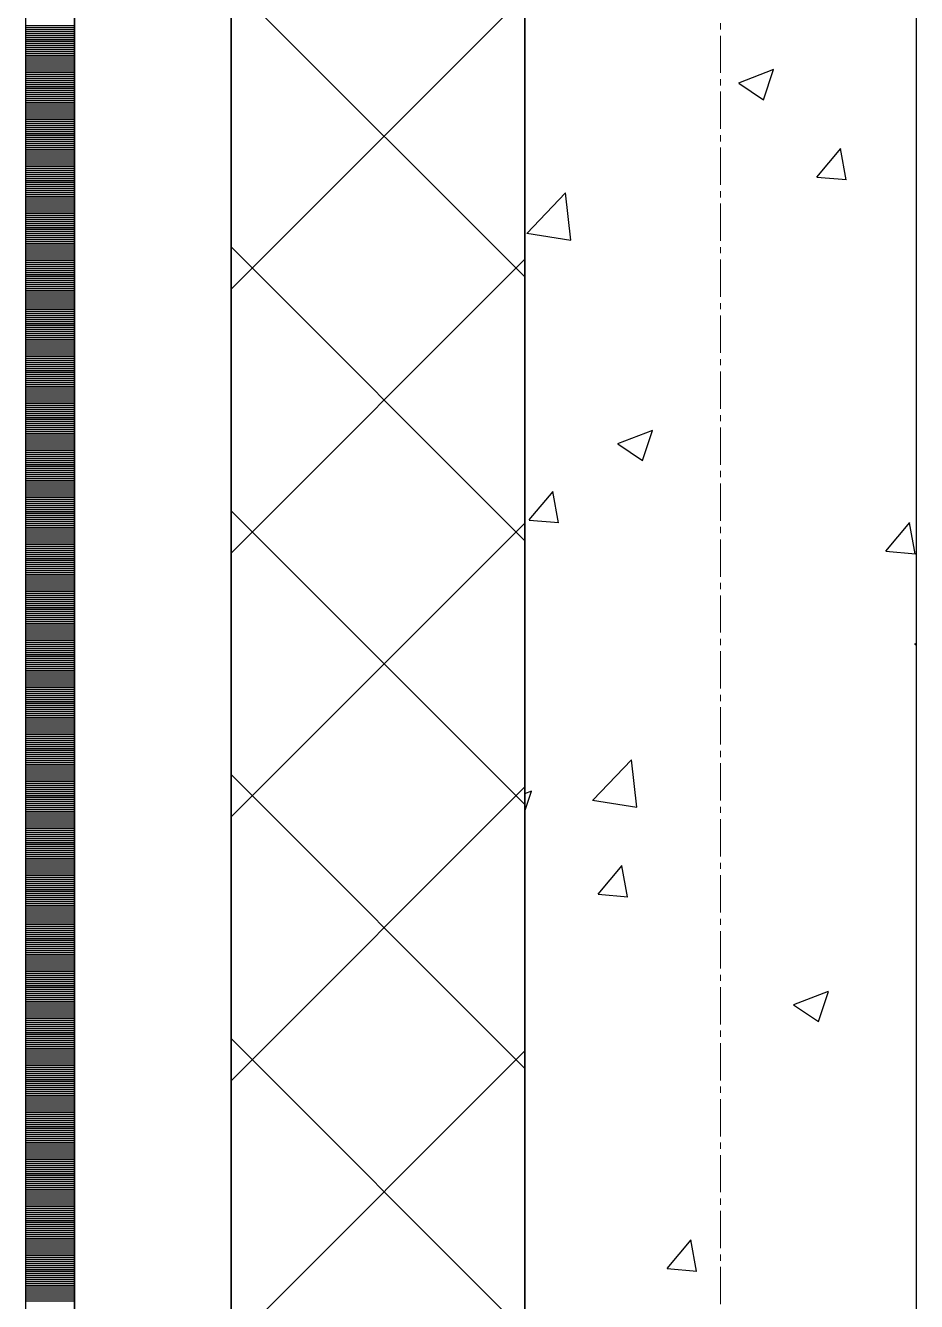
# Model space of a CAD drawing. Header units: millimetres. Extents: x -231292 to 573618, y -153144 to 564035.
# Drawn here: x 8548 to 9003, y 191871 to 192522 of the extents above; entities that cross this region are included whole.
import ezdxf

# ---------------------------------------------------------------- set-up
doc = ezdxf.new("R2010")
doc.units = ezdxf.units.MM
doc.linetypes.add('CENTER2', pattern=[28.575, 19.05, -3.175, 3.175, -3.175])
doc.layers.get('0').update_dxf_attribs({"color": 250})
for name, color, linetype, lineweight in [('АР_Стены ПЕНОблок', 250, 'Continuous', 20), ('АР_Тонкая', 250, 'Continuous', 5), ('АР_Утеплитель', 250, 'Continuous', 0), ('АР_Штриховка', 250, 'Continuous', 0), ('РД_Оси_100', 250, 'Continuous', 0)]:
    doc.layers.add(name, color=color, linetype=linetype, lineweight=lineweight)

# ---------------------------------------------------------------- blocks, each defined once
blk = doc.blocks.new('оси_рен')
at = {"layer": 'РД_Оси_100', "color": 251, "linetype": 'CENTER2', "true_color": 0x636466}
blk.add_line((1195652.916, 135558.25), (1195652.916, 223268.25), dxfattribs=at)

msp = doc.modelspace()

# ---------------------------------------------------------------- linework, layer by layer
at = {"layer": 'АР_Стены ПЕНОблок', "color": 18, "linetype": 'Continuous', "lineweight": 25, "true_color": 0x000000}
for p, q in [((8803.243, 263866.253), (8803.243, 187666.253)), ((9003.243, 187666.253), (9003.243, 263866.253))]:
    msp.add_line(p, q, dxfattribs=at)
at = {"layer": 'АР_Тонкая', "color": 18, "linetype": 'Continuous', "lineweight": 25, "true_color": 0x000000}
for p, q in [((8548.243, 263866.253), (8548.243, 187666.253)), ((8573.243, 263866.253), (8573.243, 187666.253)), ((8573.243, 187666.253), (8573.243, 263866.253)), ((8653.243, 187666.253), (8653.243, 263866.253))]:
    msp.add_line(p, q, dxfattribs=at)
at = {"layer": 'АР_Утеплитель', "color": 18, "linetype": 'Continuous', "lineweight": 25, "true_color": 0x000000}
for p, q in [((8653.243, 263866.253), (8653.243, 187666.253)), ((8803.243, 187666.253), (8803.243, 263866.253))]:
    msp.add_line(p, q, dxfattribs=at)
at = {"layer": 'АР_Штриховка', "color": 18, "linetype": 'Continuous', "lineweight": 25, "true_color": 0x000000}
for p, q in [((8803.243, 192393.699), (8653.243, 192543.699)), ((8653.243, 192387.412), (8803.243, 192537.412)), ((8548.243, 192522.002), (8573.243, 192522.002)), ((8548.243, 192521.002), (8573.243, 192521.002)), ((8548.243, 192520.002), (8573.243, 192520.002)), ((8548.243, 192519.002), (8573.243, 192519.002)), ((8548.243, 192518.002), (8573.243, 192518.002)), ((8548.243, 192517.002), (8573.243, 192517.002)), ((8548.243, 192516.002), (8573.243, 192516.002)), ((8548.243, 192515.002), (8573.243, 192515.002)), ((8548.243, 192514.002), (8573.243, 192514.002)), ((8548.243, 192513.002), (8573.243, 192513.002)), ((8548.243, 192512.002), (8573.243, 192512.002)), ((8548.243, 192511.002), (8573.243, 192511.002)), ((8548.243, 192510.002), (8573.243, 192510.002)), ((8548.243, 192509.002), (8573.243, 192509.002)), ((8548.243, 192508.002), (8573.243, 192508.002)), ((8548.243, 192507.002), (8573.243, 192507.002)), ((8548.243, 192506.002), (8573.243, 192506.002)), ((8548.243, 192505.002), (8573.243, 192505.002)), ((8548.243, 192504.002), (8573.243, 192504.002)), ((8548.243, 192503.002), (8573.243, 192503.002)), ((8548.243, 192502.002), (8573.243, 192502.002)), ((8548.243, 192501.002), (8573.243, 192501.002)), ((8548.243, 192500.002), (8573.243, 192500.002)), ((8548.243, 192499.002), (8573.243, 192499.002)), ((8548.243, 192498.002), (8573.243, 192498.002)), ((8548.243, 192497.002), (8573.243, 192497.002)), ((8548.243, 192496.002), (8573.243, 192496.002)), ((8912.578, 192492.876), (8930.363, 192499.703)), ((8925.137, 192484.172), (8930.287, 192499.521)), ((8548.243, 192495.002), (8573.243, 192495.002)), ((8548.243, 192494.002), (8573.243, 192494.002)), ((8548.243, 192493.002), (8573.243, 192493.002)), ((8548.243, 192492.002), (8573.243, 192492.002)), ((8548.243, 192491.002), (8573.243, 192491.002)), ((8548.243, 192490.002), (8573.243, 192490.002)), ((8912.497, 192492.696), (8925.131, 192484.173)), ((8548.243, 192489.002), (8573.243, 192489.002)), ((8548.243, 192488.002), (8573.243, 192488.002)), ((8548.243, 192487.002), (8573.243, 192487.002)), ((8548.243, 192486.002), (8573.243, 192486.002)), ((8548.243, 192485.002), (8573.243, 192485.002)), ((8548.243, 192484.002), (8573.243, 192484.002)), ((8548.243, 192483.002), (8573.243, 192483.002)), ((8548.243, 192482.002), (8573.243, 192482.002)), ((8548.243, 192481.002), (8573.243, 192481.002)), ((8548.243, 192480.002), (8573.243, 192480.002)), ((8548.243, 192479.002), (8573.243, 192479.002)), ((8548.243, 192478.002), (8573.243, 192478.002)), ((8548.243, 192477.002), (8573.243, 192477.002)), ((8548.243, 192476.002), (8573.243, 192476.002)), ((8548.243, 192475.002), (8573.243, 192475.002)), ((8548.243, 192474.002), (8573.243, 192474.002)), ((8548.243, 192473.002), (8573.243, 192473.002)), ((8548.243, 192472.002), (8573.243, 192472.002)), ((8548.243, 192471.002), (8573.243, 192471.002)), ((8548.243, 192470.002), (8573.243, 192470.002)), ((8548.243, 192469.002), (8573.243, 192469.002)), ((8548.243, 192468.002), (8573.243, 192468.002)), ((8548.243, 192467.002), (8573.243, 192467.002)), ((8548.243, 192466.002), (8573.243, 192466.002)), ((8548.243, 192465.002), (8573.243, 192465.002)), ((8548.243, 192464.002), (8573.243, 192464.002)), ((8548.243, 192463.002), (8573.243, 192463.002)), ((8548.243, 192462.002), (8573.243, 192462.002)), ((8548.243, 192461.002), (8573.243, 192461.002)), ((8548.243, 192460.002), (8573.243, 192460.002)), ((8548.243, 192459.002), (8573.243, 192459.002)), ((8548.243, 192458.002), (8573.243, 192458.002)), ((8548.243, 192457.002), (8573.243, 192457.002)), ((8952.399, 192444.714), (8964.644, 192459.307)), ((8967.338, 192443.331), (8964.401, 192459.252)), ((8548.243, 192456.002), (8573.243, 192456.002)), ((8548.243, 192455.002), (8573.243, 192455.002)), ((8548.243, 192454.002), (8573.243, 192454.002)), ((8548.243, 192453.002), (8573.243, 192453.002)), ((8548.243, 192452.002), (8573.243, 192452.002)), ((8548.243, 192451.002), (8573.243, 192451.002)), ((8548.243, 192450.002), (8573.243, 192450.002)), ((8548.243, 192449.002), (8573.243, 192449.002)), ((8548.243, 192448.002), (8573.243, 192448.002)), ((8548.243, 192447.002), (8573.243, 192447.002)), ((8548.243, 192446.002), (8573.243, 192446.002)), ((8548.243, 192445.002), (8573.243, 192445.002)), ((8548.243, 192444.002), (8573.243, 192444.002)), ((8952.398, 192444.704), (8967.58, 192443.376)), ((8548.243, 192443.002), (8573.243, 192443.002)), ((8548.243, 192442.002), (8573.243, 192442.002)), ((8548.243, 192441.002), (8573.243, 192441.002)), ((8548.243, 192440.002), (8573.243, 192440.002)), ((8548.243, 192439.002), (8573.243, 192439.002)), ((8548.243, 192438.002), (8573.243, 192438.002)), ((8548.243, 192437.002), (8573.243, 192437.002)), ((8548.243, 192436.002), (8573.243, 192436.002)), ((8548.243, 192435.002), (8573.243, 192435.002)), ((8548.243, 192434.002), (8573.243, 192434.002)), ((8548.243, 192433.002), (8573.243, 192433.002)), ((8548.243, 192432.002), (8573.243, 192432.002)), ((8548.243, 192431.002), (8573.243, 192431.002)), ((8804.223, 192415.937), (8824.007, 192436.556)), ((8826.769, 192412.428), (8823.963, 192436.551)), ((8548.243, 192430.002), (8573.243, 192430.002)), ((8548.243, 192429.002), (8573.243, 192429.002)), ((8548.243, 192428.002), (8573.243, 192428.002)), ((8548.243, 192427.002), (8573.243, 192427.002)), ((8548.243, 192426.002), (8573.243, 192426.002)), ((8548.243, 192425.002), (8573.243, 192425.002)), ((8548.243, 192424.002), (8573.243, 192424.002)), ((8548.243, 192423.002), (8573.243, 192423.002)), ((8548.243, 192422.002), (8573.243, 192422.002)), ((8548.243, 192421.002), (8573.243, 192421.002)), ((8548.243, 192420.002), (8573.243, 192420.002)), ((8548.243, 192419.002), (8573.243, 192419.002)), ((8548.243, 192418.002), (8573.243, 192418.002)), ((8548.243, 192417.002), (8573.243, 192417.002)), ((8548.243, 192416.002), (8573.243, 192416.002)), ((8548.243, 192415.002), (8573.243, 192415.002)), ((8548.243, 192414.002), (8573.243, 192414.002)), ((8548.243, 192413.002), (8573.243, 192413.002)), ((8548.243, 192412.002), (8573.243, 192412.002)), ((8804.191, 192416.005), (8826.781, 192412.502)), ((8548.243, 192411.002), (8573.243, 192411.002)), ((8548.243, 192410.002), (8573.243, 192410.002)), ((8548.243, 192409.002), (8573.243, 192409.002)), ((8548.243, 192408.002), (8573.243, 192408.002)), ((8548.243, 192407.002), (8573.243, 192407.002)), ((8548.243, 192406.002), (8573.243, 192406.002)), ((8548.243, 192405.002), (8573.243, 192405.002)), ((8803.243, 192258.995), (8653.243, 192408.995)), ((8548.243, 192404.002), (8573.243, 192404.002)), ((8548.243, 192403.002), (8573.243, 192403.002)), ((8548.243, 192402.002), (8573.243, 192402.002)), ((8548.243, 192401.002), (8573.243, 192401.002)), ((8548.243, 192400.002), (8573.243, 192400.002)), ((8548.243, 192399.002), (8573.243, 192399.002)), ((8653.243, 192252.708), (8803.243, 192402.708)), ((8548.243, 192398.002), (8573.243, 192398.002)), ((8548.243, 192397.002), (8573.243, 192397.002)), ((8548.243, 192396.002), (8573.243, 192396.002)), ((8548.243, 192395.002), (8573.243, 192395.002)), ((8548.243, 192394.002), (8573.243, 192394.002)), ((8548.243, 192393.002), (8573.243, 192393.002)), ((8548.243, 192392.002), (8573.243, 192392.002)), ((8548.243, 192391.002), (8573.243, 192391.002)), ((8548.243, 192390.002), (8573.243, 192390.002)), ((8548.243, 192389.002), (8573.243, 192389.002)), ((8548.243, 192388.002), (8573.243, 192388.002)), ((8548.243, 192387.002), (8573.243, 192387.002)), ((8548.243, 192386.002), (8573.243, 192386.002)), ((8548.243, 192385.002), (8573.243, 192385.002)), ((8548.243, 192384.002), (8573.243, 192384.002)), ((8548.243, 192383.002), (8573.243, 192383.002)), ((8548.243, 192382.002), (8573.243, 192382.002)), ((8548.243, 192381.002), (8573.243, 192381.002)), ((8548.243, 192380.002), (8573.243, 192380.002)), ((8548.243, 192379.002), (8573.243, 192379.002)), ((8548.243, 192378.002), (8573.243, 192378.002)), ((8548.243, 192377.002), (8573.243, 192377.002)), ((8548.243, 192376.002), (8573.243, 192376.002)), ((8548.243, 192375.002), (8573.243, 192375.002)), ((8548.243, 192374.002), (8573.243, 192374.002)), ((8548.243, 192373.002), (8573.243, 192373.002)), ((8548.243, 192372.002), (8573.243, 192372.002)), ((8548.243, 192371.002), (8573.243, 192371.002)), ((8548.243, 192370.002), (8573.243, 192370.002)), ((8548.243, 192369.002), (8573.243, 192369.002)), ((8548.243, 192368.002), (8573.243, 192368.002)), ((8548.243, 192367.002), (8573.243, 192367.002)), ((8548.243, 192366.002), (8573.243, 192366.002)), ((8548.243, 192365.002), (8573.243, 192365.002)), ((8548.243, 192364.002), (8573.243, 192364.002)), ((8548.243, 192363.002), (8573.243, 192363.002)), ((8548.243, 192362.002), (8573.243, 192362.002)), ((8548.243, 192361.002), (8573.243, 192361.002)), ((8548.243, 192360.002), (8573.243, 192360.002)), ((8548.243, 192359.002), (8573.243, 192359.002)), ((8548.243, 192358.002), (8573.243, 192358.002)), ((8548.243, 192357.002), (8573.243, 192357.002)), ((8548.243, 192356.002), (8573.243, 192356.002)), ((8548.243, 192355.002), (8573.243, 192355.002)), ((8548.243, 192354.002), (8573.243, 192354.002)), ((8548.243, 192353.002), (8573.243, 192353.002)), ((8548.243, 192352.002), (8573.243, 192352.002)), ((8548.243, 192351.002), (8573.243, 192351.002)), ((8548.243, 192350.002), (8573.243, 192350.002)), ((8548.243, 192349.002), (8573.243, 192349.002)), ((8548.243, 192348.002), (8573.243, 192348.002)), ((8548.243, 192347.002), (8573.243, 192347.002)), ((8548.243, 192346.002), (8573.243, 192346.002)), ((8548.243, 192345.002), (8573.243, 192345.002)), ((8548.243, 192344.002), (8573.243, 192344.002)), ((8548.243, 192343.002), (8573.243, 192343.002)), ((8548.243, 192342.002), (8573.243, 192342.002)), ((8548.243, 192341.002), (8573.243, 192341.002)), ((8548.243, 192340.002), (8573.243, 192340.002)), ((8548.243, 192339.002), (8573.243, 192339.002)), ((8548.243, 192338.002), (8573.243, 192338.002)), ((8548.243, 192337.002), (8573.243, 192337.002)), ((8548.243, 192336.002), (8573.243, 192336.002)), ((8548.243, 192335.002), (8573.243, 192335.002)), ((8548.243, 192334.002), (8573.243, 192334.002)), ((8548.243, 192333.002), (8573.243, 192333.002)), ((8548.243, 192332.002), (8573.243, 192332.002)), ((8548.243, 192331.002), (8573.243, 192331.002)), ((8548.243, 192330.002), (8573.243, 192330.002)), ((8548.243, 192329.002), (8573.243, 192329.002)), ((8548.243, 192328.002), (8573.243, 192328.002)), ((8548.243, 192327.002), (8573.243, 192327.002)), ((8548.243, 192326.002), (8573.243, 192326.002)), ((8548.243, 192325.002), (8573.243, 192325.002)), ((8548.243, 192324.002), (8573.243, 192324.002)), ((8548.243, 192323.002), (8573.243, 192323.002)), ((8548.243, 192322.002), (8573.243, 192322.002)), ((8548.243, 192321.002), (8573.243, 192321.002)), ((8548.243, 192320.002), (8573.243, 192320.002)), ((8548.243, 192319.002), (8573.243, 192319.002)), ((8548.243, 192318.002), (8573.243, 192318.002)), ((8548.243, 192317.002), (8573.243, 192317.002)), ((8548.243, 192316.002), (8573.243, 192316.002)), ((8548.243, 192315.002), (8573.243, 192315.002)), ((8548.243, 192314.002), (8573.243, 192314.002)), ((8850.776, 192308.687), (8868.561, 192315.514)), ((8863.335, 192299.984), (8868.485, 192315.333)), ((8548.243, 192313.002), (8573.243, 192313.002)), ((8548.243, 192312.002), (8573.243, 192312.002)), ((8548.243, 192311.002), (8573.243, 192311.002)), ((8548.243, 192310.002), (8573.243, 192310.002)), ((8548.243, 192309.002), (8573.243, 192309.002)), ((8548.243, 192308.002), (8573.243, 192308.002)), ((8548.243, 192307.002), (8573.243, 192307.002)), ((8850.695, 192308.508), (8863.329, 192299.985)), ((8548.243, 192306.002), (8573.243, 192306.002)), ((8548.243, 192305.002), (8573.243, 192305.002)), ((8548.243, 192304.002), (8573.243, 192304.002)), ((8548.243, 192303.002), (8573.243, 192303.002)), ((8548.243, 192302.002), (8573.243, 192302.002)), ((8548.243, 192301.002), (8573.243, 192301.002)), ((8548.243, 192300.002), (8573.243, 192300.002)), ((8548.243, 192299.002), (8573.243, 192299.002)), ((8548.243, 192298.002), (8573.243, 192298.002)), ((8548.243, 192297.002), (8573.243, 192297.002)), ((8548.243, 192296.002), (8573.243, 192296.002)), ((8548.243, 192295.002), (8573.243, 192295.002)), ((8548.243, 192294.002), (8573.243, 192294.002)), ((8548.243, 192293.002), (8573.243, 192293.002)), ((8548.243, 192292.002), (8573.243, 192292.002)), ((8548.243, 192291.002), (8573.243, 192291.002)), ((8548.243, 192290.002), (8573.243, 192290.002)), ((8548.243, 192289.002), (8573.243, 192289.002)), ((8548.243, 192288.002), (8573.243, 192288.002)), ((8548.243, 192287.002), (8573.243, 192287.002)), ((8548.243, 192286.002), (8573.243, 192286.002)), ((8548.243, 192285.002), (8573.243, 192285.002)), ((8548.243, 192284.002), (8573.243, 192284.002)), ((8548.243, 192283.002), (8573.243, 192283.002)), ((8548.243, 192282.002), (8573.243, 192282.002)), ((8548.243, 192281.002), (8573.243, 192281.002)), ((8805.458, 192269.596), (8817.703, 192284.189)), ((8820.397, 192268.213), (8817.46, 192284.134)), ((8548.243, 192280.002), (8573.243, 192280.002)), ((8548.243, 192279.002), (8573.243, 192279.002)), ((8548.243, 192278.002), (8573.243, 192278.002)), ((8548.243, 192277.002), (8573.243, 192277.002)), ((8548.243, 192276.002), (8573.243, 192276.002)), ((8548.243, 192275.002), (8573.243, 192275.002)), ((8803.243, 192124.291), (8653.243, 192274.291)), ((8548.243, 192274.002), (8573.243, 192274.002)), ((8548.243, 192273.002), (8573.243, 192273.002)), ((8548.243, 192272.002), (8573.243, 192272.002)), ((8548.243, 192271.002), (8573.243, 192271.002)), ((8548.243, 192270.002), (8573.243, 192270.002)), ((8548.243, 192269.002), (8573.243, 192269.002)), ((8548.243, 192268.002), (8573.243, 192268.002)), ((8653.243, 192118.004), (8803.243, 192268.004)), ((8805.457, 192269.586), (8820.639, 192268.258)), ((8987.642, 192253.657), (8999.887, 192268.25)), ((9002.581, 192252.274), (8999.644, 192268.195)), ((8548.243, 192267.002), (8573.243, 192267.002)), ((8548.243, 192266.002), (8573.243, 192266.002)), ((8548.243, 192265.002), (8573.243, 192265.002)), ((8548.243, 192264.002), (8573.243, 192264.002)), ((8548.243, 192263.002), (8573.243, 192263.002)), ((8548.243, 192262.002), (8573.243, 192262.002)), ((8548.243, 192261.002), (8573.243, 192261.002)), ((8548.243, 192260.002), (8573.243, 192260.002)), ((8548.243, 192259.002), (8573.243, 192259.002)), ((8548.243, 192258.002), (8573.243, 192258.002)), ((8548.243, 192257.002), (8573.243, 192257.002)), ((8548.243, 192256.002), (8573.243, 192256.002)), ((8548.243, 192255.002), (8573.243, 192255.002)), ((8548.243, 192254.002), (8573.243, 192254.002)), ((8548.243, 192253.002), (8573.243, 192253.002)), ((8548.243, 192252.002), (8573.243, 192252.002)), ((8548.243, 192251.002), (8573.243, 192251.002)), ((8548.243, 192250.002), (8573.243, 192250.002)), ((8548.243, 192249.002), (8573.243, 192249.002)), ((8987.641, 192253.647), (9002.823, 192252.319)), ((8548.243, 192248.002), (8573.243, 192248.002)), ((8548.243, 192247.002), (8573.243, 192247.002)), ((8548.243, 192246.002), (8573.243, 192246.002)), ((8548.243, 192245.002), (8573.243, 192245.002)), ((8548.243, 192244.002), (8573.243, 192244.002)), ((8548.243, 192243.002), (8573.243, 192243.002)), ((8548.243, 192242.002), (8573.243, 192242.002)), ((8548.243, 192241.002), (8573.243, 192241.002)), ((8548.243, 192240.002), (8573.243, 192240.002)), ((8548.243, 192239.002), (8573.243, 192239.002)), ((8548.243, 192238.002), (8573.243, 192238.002)), ((8548.243, 192237.002), (8573.243, 192237.002)), ((8548.243, 192236.002), (8573.243, 192236.002)), ((8548.243, 192235.002), (8573.243, 192235.002)), ((8548.243, 192234.002), (8573.243, 192234.002)), ((8548.243, 192233.002), (8573.243, 192233.002)), ((8548.243, 192232.002), (8573.243, 192232.002)), ((8548.243, 192231.002), (8573.243, 192231.002)), ((8548.243, 192230.002), (8573.243, 192230.002)), ((8548.243, 192229.002), (8573.243, 192229.002)), ((8548.243, 192228.002), (8573.243, 192228.002)), ((8548.243, 192227.002), (8573.243, 192227.002)), ((8548.243, 192226.002), (8573.243, 192226.002)), ((8548.243, 192225.002), (8573.243, 192225.002)), ((8548.243, 192224.002), (8573.243, 192224.002)), ((8548.243, 192223.002), (8573.243, 192223.002)), ((8548.243, 192222.002), (8573.243, 192222.002)), ((8548.243, 192221.002), (8573.243, 192221.002)), ((8548.243, 192220.002), (8573.243, 192220.002)), ((8548.243, 192219.002), (8573.243, 192219.002)), ((8548.243, 192218.002), (8573.243, 192218.002)), ((8548.243, 192217.002), (8573.243, 192217.002)), ((8548.243, 192216.002), (8573.243, 192216.002)), ((8548.243, 192215.002), (8573.243, 192215.002)), ((8548.243, 192214.002), (8573.243, 192214.002)), ((8548.243, 192213.002), (8573.243, 192213.002)), ((8548.243, 192212.002), (8573.243, 192212.002)), ((8548.243, 192211.002), (8573.243, 192211.002)), ((8548.243, 192210.002), (8573.243, 192210.002)), ((8548.243, 192209.002), (8573.243, 192209.002)), ((8548.243, 192208.002), (8573.243, 192208.002)), ((8548.243, 192207.002), (8573.243, 192207.002)), ((8548.243, 192206.002), (8573.243, 192206.002)), ((8548.243, 192205.002), (8573.243, 192205.002)), ((8548.243, 192204.002), (8573.243, 192204.002)), ((8548.243, 192203.002), (8573.243, 192203.002)), ((9002.309, 192206.242), (9003.243, 192205.612)), ((9002.391, 192206.422), (9003.243, 192206.749)), ((8548.243, 192202.002), (8573.243, 192202.002)), ((8548.243, 192201.002), (8573.243, 192201.002)), ((8548.243, 192200.002), (8573.243, 192200.002)), ((8548.243, 192199.002), (8573.243, 192199.002)), ((8548.243, 192198.002), (8573.243, 192198.002)), ((8548.243, 192197.002), (8573.243, 192197.002)), ((8548.243, 192196.002), (8573.243, 192196.002)), ((8548.243, 192195.002), (8573.243, 192195.002)), ((8548.243, 192194.002), (8573.243, 192194.002)), ((8548.243, 192193.002), (8573.243, 192193.002)), ((8548.243, 192192.002), (8573.243, 192192.002)), ((8548.243, 192191.002), (8573.243, 192191.002)), ((8548.243, 192190.002), (8573.243, 192190.002)), ((8548.243, 192189.002), (8573.243, 192189.002)), ((8548.243, 192188.002), (8573.243, 192188.002)), ((8548.243, 192187.002), (8573.243, 192187.002)), ((8548.243, 192186.002), (8573.243, 192186.002)), ((8548.243, 192185.002), (8573.243, 192185.002)), ((8548.243, 192184.002), (8573.243, 192184.002)), ((8548.243, 192183.002), (8573.243, 192183.002)), ((8548.243, 192182.002), (8573.243, 192182.002)), ((8548.243, 192181.002), (8573.243, 192181.002)), ((8548.243, 192180.002), (8573.243, 192180.002)), ((8548.243, 192179.002), (8573.243, 192179.002)), ((8548.243, 192178.002), (8573.243, 192178.002)), ((8548.243, 192177.002), (8573.243, 192177.002)), ((8548.243, 192176.002), (8573.243, 192176.002)), ((8548.243, 192175.002), (8573.243, 192175.002)), ((8548.243, 192174.002), (8573.243, 192174.002)), ((8548.243, 192173.002), (8573.243, 192173.002)), ((8548.243, 192172.002), (8573.243, 192172.002)), ((8548.243, 192171.002), (8573.243, 192171.002)), ((8548.243, 192170.002), (8573.243, 192170.002)), ((8548.243, 192169.002), (8573.243, 192169.002)), ((8548.243, 192168.002), (8573.243, 192168.002)), ((8548.243, 192167.002), (8573.243, 192167.002)), ((8548.243, 192166.002), (8573.243, 192166.002)), ((8548.243, 192165.002), (8573.243, 192165.002)), ((8548.243, 192164.002), (8573.243, 192164.002)), ((8548.243, 192163.002), (8573.243, 192163.002)), ((8548.243, 192162.002), (8573.243, 192162.002)), ((8548.243, 192161.002), (8573.243, 192161.002)), ((8548.243, 192160.002), (8573.243, 192160.002)), ((8548.243, 192159.002), (8573.243, 192159.002)), ((8548.243, 192158.002), (8573.243, 192158.002)), ((8548.243, 192157.002), (8573.243, 192157.002)), ((8548.243, 192156.002), (8573.243, 192156.002)), ((8548.243, 192155.002), (8573.243, 192155.002)), ((8548.243, 192154.002), (8573.243, 192154.002)), ((8548.243, 192153.002), (8573.243, 192153.002)), ((8548.243, 192152.002), (8573.243, 192152.002)), ((8548.243, 192151.002), (8573.243, 192151.002)), ((8548.243, 192150.002), (8573.243, 192150.002)), ((8548.243, 192149.002), (8573.243, 192149.002)), ((8548.243, 192148.002), (8573.243, 192148.002)), ((8548.243, 192147.002), (8573.243, 192147.002)), ((8548.243, 192146.002), (8573.243, 192146.002)), ((8548.243, 192145.002), (8573.243, 192145.002)), ((8548.243, 192144.002), (8573.243, 192144.002)), ((8837.898, 192126.469), (8857.682, 192147.087)), ((8860.444, 192122.96), (8857.638, 192147.082)), ((8548.243, 192143.002), (8573.243, 192143.002)), ((8548.243, 192142.002), (8573.243, 192142.002)), ((8548.243, 192141.002), (8573.243, 192141.002)), ((8548.243, 192140.002), (8573.243, 192140.002)), ((8548.243, 192139.002), (8573.243, 192139.002)), ((8548.243, 192138.002), (8573.243, 192138.002)), ((8803.243, 191989.587), (8653.243, 192139.587)), ((8548.243, 192137.002), (8573.243, 192137.002)), ((8548.243, 192136.002), (8573.243, 192136.002)), ((8548.243, 192135.002), (8573.243, 192135.002)), ((8548.243, 192134.002), (8573.243, 192134.002)), ((8548.243, 192133.002), (8573.243, 192133.002)), ((8548.243, 192132.002), (8573.243, 192132.002)), ((8548.243, 192131.002), (8573.243, 192131.002)), ((8653.243, 191983.301), (8803.243, 192133.301)), ((8803.243, 192129.977), (8806.759, 192131.326)), ((8803.243, 192120.894), (8806.683, 192131.145)), ((8548.243, 192130.002), (8573.243, 192130.002)), ((8548.243, 192129.002), (8573.243, 192129.002)), ((8548.243, 192128.002), (8573.243, 192128.002)), ((8548.243, 192127.002), (8573.243, 192127.002)), ((8548.243, 192126.002), (8573.243, 192126.002)), ((8548.243, 192125.002), (8573.243, 192125.002)), ((8837.865, 192126.537), (8860.455, 192123.034)), ((8548.243, 192124.002), (8573.243, 192124.002)), ((8548.243, 192123.002), (8573.243, 192123.002)), ((8548.243, 192122.002), (8573.243, 192122.002)), ((8548.243, 192121.002), (8573.243, 192121.002)), ((8548.243, 192120.002), (8573.243, 192120.002)), ((8548.243, 192119.002), (8573.243, 192119.002)), ((8548.243, 192118.002), (8573.243, 192118.002)), ((8548.243, 192117.002), (8573.243, 192117.002)), ((8548.243, 192116.002), (8573.243, 192116.002)), ((8548.243, 192115.002), (8573.243, 192115.002)), ((8548.243, 192114.002), (8573.243, 192114.002)), ((8548.243, 192113.002), (8573.243, 192113.002)), ((8548.243, 192112.002), (8573.243, 192112.002)), ((8548.243, 192111.002), (8573.243, 192111.002)), ((8548.243, 192110.002), (8573.243, 192110.002)), ((8548.243, 192109.002), (8573.243, 192109.002)), ((8548.243, 192108.002), (8573.243, 192108.002)), ((8548.243, 192107.002), (8573.243, 192107.002)), ((8548.243, 192106.002), (8573.243, 192106.002)), ((8548.243, 192105.002), (8573.243, 192105.002)), ((8548.243, 192104.002), (8573.243, 192104.002)), ((8548.243, 192103.002), (8573.243, 192103.002)), ((8548.243, 192102.002), (8573.243, 192102.002)), ((8548.243, 192101.002), (8573.243, 192101.002)), ((8548.243, 192100.002), (8573.243, 192100.002)), ((8548.243, 192099.002), (8573.243, 192099.002)), ((8548.243, 192098.002), (8573.243, 192098.002)), ((8548.243, 192097.002), (8573.243, 192097.002)), ((8548.243, 192096.002), (8573.243, 192096.002)), ((8548.243, 192095.002), (8573.243, 192095.002)), ((8548.243, 192094.002), (8573.243, 192094.002)), ((8548.243, 192093.002), (8573.243, 192093.002)), ((8548.243, 192092.002), (8573.243, 192092.002)), ((8840.701, 192078.539), (8852.946, 192093.132)), ((8855.64, 192077.156), (8852.703, 192093.078)), ((8548.243, 192091.002), (8573.243, 192091.002)), ((8548.243, 192090.002), (8573.243, 192090.002)), ((8548.243, 192089.002), (8573.243, 192089.002)), ((8548.243, 192088.002), (8573.243, 192088.002)), ((8548.243, 192087.002), (8573.243, 192087.002)), ((8548.243, 192086.002), (8573.243, 192086.002)), ((8548.243, 192085.002), (8573.243, 192085.002)), ((8548.243, 192084.002), (8573.243, 192084.002)), ((8548.243, 192083.002), (8573.243, 192083.002)), ((8548.243, 192082.002), (8573.243, 192082.002)), ((8548.243, 192081.002), (8573.243, 192081.002)), ((8548.243, 192080.002), (8573.243, 192080.002)), ((8548.243, 192079.002), (8573.243, 192079.002)), ((8548.243, 192078.002), (8573.243, 192078.002)), ((8548.243, 192077.002), (8573.243, 192077.002)), ((8548.243, 192076.002), (8573.243, 192076.002)), ((8548.243, 192075.002), (8573.243, 192075.002)), ((8548.243, 192074.002), (8573.243, 192074.002)), ((8548.243, 192073.002), (8573.243, 192073.002)), ((8840.7, 192078.529), (8855.882, 192077.201)), ((8548.243, 192072.002), (8573.243, 192072.002)), ((8548.243, 192071.002), (8573.243, 192071.002)), ((8548.243, 192070.002), (8573.243, 192070.002)), ((8548.243, 192069.002), (8573.243, 192069.002)), ((8548.243, 192068.002), (8573.243, 192068.002)), ((8548.243, 192067.002), (8573.243, 192067.002)), ((8548.243, 192066.002), (8573.243, 192066.002)), ((8548.243, 192065.002), (8573.243, 192065.002)), ((8548.243, 192064.002), (8573.243, 192064.002)), ((8548.243, 192063.002), (8573.243, 192063.002)), ((8548.243, 192062.002), (8573.243, 192062.002)), ((8548.243, 192061.002), (8573.243, 192061.002)), ((8548.243, 192060.002), (8573.243, 192060.002)), ((8548.243, 192059.002), (8573.243, 192059.002)), ((8548.243, 192058.002), (8573.243, 192058.002)), ((8548.243, 192057.002), (8573.243, 192057.002)), ((8548.243, 192056.002), (8573.243, 192056.002)), ((8548.243, 192055.002), (8573.243, 192055.002)), ((8548.243, 192054.002), (8573.243, 192054.002)), ((8548.243, 192053.002), (8573.243, 192053.002)), ((8548.243, 192052.002), (8573.243, 192052.002)), ((8548.243, 192051.002), (8573.243, 192051.002)), ((8548.243, 192050.002), (8573.243, 192050.002)), ((8548.243, 192049.002), (8573.243, 192049.002)), ((8548.243, 192048.002), (8573.243, 192048.002)), ((8548.243, 192047.002), (8573.243, 192047.002)), ((8548.243, 192046.002), (8573.243, 192046.002)), ((8548.243, 192045.002), (8573.243, 192045.002)), ((8548.243, 192044.002), (8573.243, 192044.002)), ((8548.243, 192043.002), (8573.243, 192043.002)), ((8548.243, 192042.002), (8573.243, 192042.002)), ((8548.243, 192041.002), (8573.243, 192041.002)), ((8548.243, 192040.002), (8573.243, 192040.002)), ((8548.243, 192039.002), (8573.243, 192039.002)), ((8548.243, 192038.002), (8573.243, 192038.002)), ((8548.243, 192037.002), (8573.243, 192037.002)), ((8548.243, 192036.002), (8573.243, 192036.002)), ((8548.243, 192035.002), (8573.243, 192035.002)), ((8548.243, 192034.002), (8573.243, 192034.002)), ((8548.243, 192033.002), (8573.243, 192033.002)), ((8548.243, 192032.002), (8573.243, 192032.002)), ((8548.243, 192031.002), (8573.243, 192031.002)), ((8548.243, 192030.002), (8573.243, 192030.002)), ((8548.243, 192029.002), (8573.243, 192029.002)), ((8548.243, 192028.002), (8573.243, 192028.002)), ((8548.243, 192027.002), (8573.243, 192027.002)), ((8940.589, 192022.234), (8958.373, 192029.061)), ((8953.147, 192013.531), (8958.297, 192028.88)), ((8548.243, 192026.002), (8573.243, 192026.002)), ((8548.243, 192025.002), (8573.243, 192025.002)), ((8548.243, 192024.002), (8573.243, 192024.002)), ((8548.243, 192023.002), (8573.243, 192023.002)), ((8548.243, 192022.002), (8573.243, 192022.002)), ((8548.243, 192021.002), (8573.243, 192021.002)), ((8940.507, 192022.054), (8953.142, 192013.532)), ((8548.243, 192020.002), (8573.243, 192020.002)), ((8548.243, 192019.002), (8573.243, 192019.002)), ((8548.243, 192018.002), (8573.243, 192018.002)), ((8548.243, 192017.002), (8573.243, 192017.002)), ((8548.243, 192016.002), (8573.243, 192016.002)), ((8548.243, 192015.002), (8573.243, 192015.002)), ((8548.243, 192014.002), (8573.243, 192014.002)), ((8548.243, 192013.002), (8573.243, 192013.002)), ((8548.243, 192012.002), (8573.243, 192012.002)), ((8548.243, 192011.002), (8573.243, 192011.002)), ((8548.243, 192010.002), (8573.243, 192010.002)), ((8548.243, 192009.002), (8573.243, 192009.002)), ((8548.243, 192008.002), (8573.243, 192008.002)), ((8548.243, 192007.002), (8573.243, 192007.002)), ((8548.243, 192006.002), (8573.243, 192006.002)), ((8548.243, 192005.002), (8573.243, 192005.002)), ((8548.243, 192004.002), (8573.243, 192004.002)), ((8548.243, 192003.002), (8573.243, 192003.002)), ((8548.243, 192002.002), (8573.243, 192002.002)), ((8548.243, 192001.002), (8573.243, 192001.002)), ((8803.243, 191854.884), (8653.243, 192004.884)), ((8548.243, 192000.002), (8573.243, 192000.002)), ((8548.243, 191999.002), (8573.243, 191999.002)), ((8548.243, 191998.002), (8573.243, 191998.002)), ((8548.243, 191997.002), (8573.243, 191997.002)), ((8548.243, 191996.002), (8573.243, 191996.002)), ((8548.243, 191995.002), (8573.243, 191995.002)), ((8653.243, 191848.597), (8803.243, 191998.597)), ((8548.243, 191994.002), (8573.243, 191994.002)), ((8548.243, 191993.002), (8573.243, 191993.002)), ((8548.243, 191992.002), (8573.243, 191992.002)), ((8548.243, 191991.002), (8573.243, 191991.002)), ((8548.243, 191990.002), (8573.243, 191990.002)), ((8548.243, 191989.002), (8573.243, 191989.002)), ((8548.243, 191988.002), (8573.243, 191988.002)), ((8548.243, 191987.002), (8573.243, 191987.002)), ((8548.243, 191986.002), (8573.243, 191986.002)), ((8548.243, 191985.002), (8573.243, 191985.002)), ((8548.243, 191984.002), (8573.243, 191984.002)), ((8548.243, 191983.002), (8573.243, 191983.002)), ((8548.243, 191982.002), (8573.243, 191982.002)), ((8548.243, 191981.002), (8573.243, 191981.002)), ((8548.243, 191980.002), (8573.243, 191980.002)), ((8548.243, 191979.002), (8573.243, 191979.002)), ((8548.243, 191978.002), (8573.243, 191978.002)), ((8548.243, 191977.002), (8573.243, 191977.002)), ((8548.243, 191976.002), (8573.243, 191976.002)), ((8548.243, 191975.002), (8573.243, 191975.002)), ((8548.243, 191974.002), (8573.243, 191974.002)), ((8548.243, 191973.002), (8573.243, 191973.002)), ((8548.243, 191972.002), (8573.243, 191972.002)), ((8548.243, 191971.002), (8573.243, 191971.002)), ((8548.243, 191970.002), (8573.243, 191970.002)), ((8548.243, 191969.002), (8573.243, 191969.002)), ((8548.243, 191968.002), (8573.243, 191968.002)), ((8548.243, 191967.002), (8573.243, 191967.002)), ((8548.243, 191966.002), (8573.243, 191966.002)), ((8548.243, 191965.002), (8573.243, 191965.002)), ((8548.243, 191964.002), (8573.243, 191964.002)), ((8548.243, 191963.002), (8573.243, 191963.002)), ((8548.243, 191962.002), (8573.243, 191962.002)), ((8548.243, 191961.002), (8573.243, 191961.002)), ((8548.243, 191960.002), (8573.243, 191960.002)), ((8548.243, 191959.002), (8573.243, 191959.002)), ((8548.243, 191958.002), (8573.243, 191958.002)), ((8548.243, 191957.002), (8573.243, 191957.002)), ((8548.243, 191956.002), (8573.243, 191956.002)), ((8548.243, 191955.002), (8573.243, 191955.002)), ((8548.243, 191954.002), (8573.243, 191954.002)), ((8548.243, 191953.002), (8573.243, 191953.002)), ((8548.243, 191952.002), (8573.243, 191952.002)), ((8548.243, 191951.002), (8573.243, 191951.002)), ((8548.243, 191950.002), (8573.243, 191950.002)), ((8548.243, 191949.002), (8573.243, 191949.002)), ((8548.243, 191948.002), (8573.243, 191948.002)), ((8548.243, 191947.002), (8573.243, 191947.002)), ((8548.243, 191946.002), (8573.243, 191946.002)), ((8548.243, 191945.002), (8573.243, 191945.002)), ((8548.243, 191944.002), (8573.243, 191944.002)), ((8548.243, 191943.002), (8573.243, 191943.002)), ((8548.243, 191942.002), (8573.243, 191942.002)), ((8548.243, 191941.002), (8573.243, 191941.002)), ((8548.243, 191940.002), (8573.243, 191940.002)), ((8548.243, 191939.002), (8573.243, 191939.002)), ((8548.243, 191938.002), (8573.243, 191938.002)), ((8548.243, 191937.002), (8573.243, 191937.002)), ((8548.243, 191936.002), (8573.243, 191936.002)), ((8548.243, 191935.002), (8573.243, 191935.002)), ((8548.243, 191934.002), (8573.243, 191934.002)), ((8548.243, 191933.002), (8573.243, 191933.002)), ((8548.243, 191932.002), (8573.243, 191932.002)), ((8548.243, 191931.002), (8573.243, 191931.002)), ((8548.243, 191930.002), (8573.243, 191930.002)), ((8548.243, 191929.002), (8573.243, 191929.002)), ((8548.243, 191928.002), (8573.243, 191928.002)), ((8548.243, 191927.002), (8573.243, 191927.002)), ((8548.243, 191926.002), (8573.243, 191926.002)), ((8548.243, 191925.002), (8573.243, 191925.002)), ((8548.243, 191924.002), (8573.243, 191924.002)), ((8548.243, 191923.002), (8573.243, 191923.002)), ((8548.243, 191922.002), (8573.243, 191922.002)), ((8548.243, 191921.002), (8573.243, 191921.002)), ((8548.243, 191920.002), (8573.243, 191920.002)), ((8548.243, 191919.002), (8573.243, 191919.002)), ((8548.243, 191918.002), (8573.243, 191918.002)), ((8548.243, 191917.002), (8573.243, 191917.002)), ((8548.243, 191916.002), (8573.243, 191916.002)), ((8548.243, 191915.002), (8573.243, 191915.002)), ((8548.243, 191914.002), (8573.243, 191914.002)), ((8548.243, 191913.002), (8573.243, 191913.002)), ((8548.243, 191912.002), (8573.243, 191912.002)), ((8548.243, 191911.002), (8573.243, 191911.002)), ((8548.243, 191910.002), (8573.243, 191910.002)), ((8548.243, 191909.002), (8573.243, 191909.002)), ((8548.243, 191908.002), (8573.243, 191908.002)), ((8548.243, 191907.002), (8573.243, 191907.002)), ((8548.243, 191906.002), (8573.243, 191906.002)), ((8548.243, 191905.002), (8573.243, 191905.002)), ((8548.243, 191904.002), (8573.243, 191904.002)), ((8548.243, 191903.002), (8573.243, 191903.002)), ((8548.243, 191902.002), (8573.243, 191902.002)), ((8548.243, 191901.002), (8573.243, 191901.002)), ((8548.243, 191900.002), (8573.243, 191900.002)), ((8548.243, 191899.002), (8573.243, 191899.002)), ((8548.243, 191898.002), (8573.243, 191898.002)), ((8548.243, 191897.002), (8573.243, 191897.002)), ((8875.944, 191887.482), (8888.189, 191902.075)), ((8890.883, 191886.099), (8887.946, 191902.021)), ((8548.243, 191896.002), (8573.243, 191896.002)), ((8548.243, 191895.002), (8573.243, 191895.002)), ((8548.243, 191894.002), (8573.243, 191894.002)), ((8548.243, 191893.002), (8573.243, 191893.002)), ((8548.243, 191892.002), (8573.243, 191892.002)), ((8548.243, 191891.002), (8573.243, 191891.002)), ((8548.243, 191890.002), (8573.243, 191890.002)), ((8548.243, 191889.002), (8573.243, 191889.002)), ((8548.243, 191888.002), (8573.243, 191888.002)), ((8548.243, 191887.002), (8573.243, 191887.002)), ((8548.243, 191886.002), (8573.243, 191886.002)), ((8548.243, 191885.002), (8573.243, 191885.002)), ((8548.243, 191884.002), (8573.243, 191884.002)), ((8875.944, 191887.472), (8891.126, 191886.144)), ((8548.243, 191883.002), (8573.243, 191883.002)), ((8548.243, 191882.002), (8573.243, 191882.002)), ((8548.243, 191881.002), (8573.243, 191881.002)), ((8548.243, 191880.002), (8573.243, 191880.002)), ((8548.243, 191879.002), (8573.243, 191879.002)), ((8548.243, 191878.002), (8573.243, 191878.002)), ((8548.243, 191877.002), (8573.243, 191877.002)), ((8548.243, 191876.002), (8573.243, 191876.002)), ((8548.243, 191875.002), (8573.243, 191875.002)), ((8548.243, 191874.002), (8573.243, 191874.002)), ((8548.243, 191873.002), (8573.243, 191873.002)), ((8548.243, 191872.002), (8573.243, 191872.002)), ((8548.243, 191871.002), (8573.243, 191871.002))]:
    msp.add_line(p, q, dxfattribs=at)

# ---------------------------------------------------------------- block references
at = {"rotation": 359.999868838025}
msp.add_blockref('оси_рен', (-1186750.035, 50655.808), dxfattribs=at)

doc.saveas('drawing.dxf')
